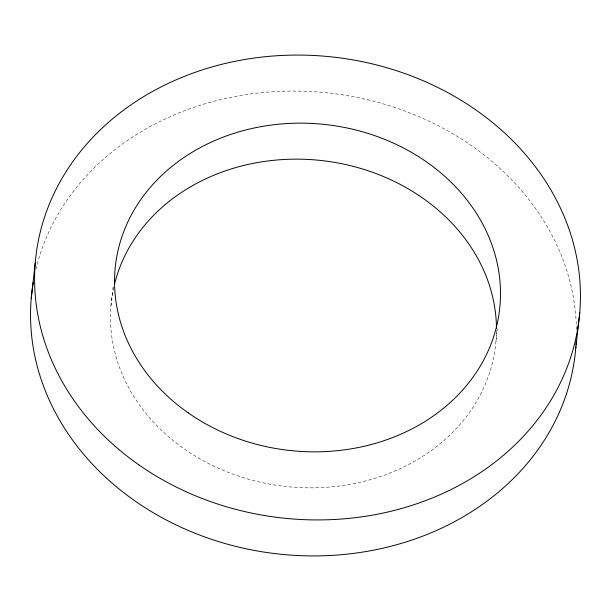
<?xml version="1.0" encoding="UTF-8"?>
<svg xmlns="http://www.w3.org/2000/svg" width="611" height="611" viewBox="0 0 611 611"><rect width="100%" height="100%" fill="white"/><g stroke="black" fill="none" stroke-linecap="round" stroke-linejoin="round"><path stroke-width="0.46" stroke-dasharray="3.06 2.29" d="M110.973 305.828L113.318 284.993M495.987 341.167L497.369 328.848M35.881 269.459A273.407 231.867 6.4 0 1 329.329 93.078A273.407 231.867 6.4 0 1 576.402 330.093M496.468 330.368A193.328 163.954 6.4 0 1 285.031 486.409A193.328 163.954 6.4 0 1 113.829 287.147"/><path stroke-width="0.92" d="M31.237 298.512L35.278 262.516M575.722 348.484L579.763 312.488M575.868 346.651A273.407 231.867 6.4 0 1 275.477 553.665A273.407 231.867 6.4 0 1 33.315 282.091M576.204 341.137A273.407 231.867 6.4 0 1 575.997 344.818M114.448 284.505A193.328 163.954 6.4 0 1 322.463 160.647A193.328 163.954 6.4 0 1 496.468 328.558M138.88 464.864A273.407 231.867 6.4 0 0 577.685 328.909A273.407 231.867 6.4 0 0 205.991 68.73A273.407 231.867 6.4 0 0 138.88 464.864M188.272 412.914A193.328 163.954 6.4 0 0 498.553 316.781A193.328 163.954 6.4 0 0 235.724 132.808A193.328 163.954 6.4 0 0 188.272 412.914"/></g></svg>
